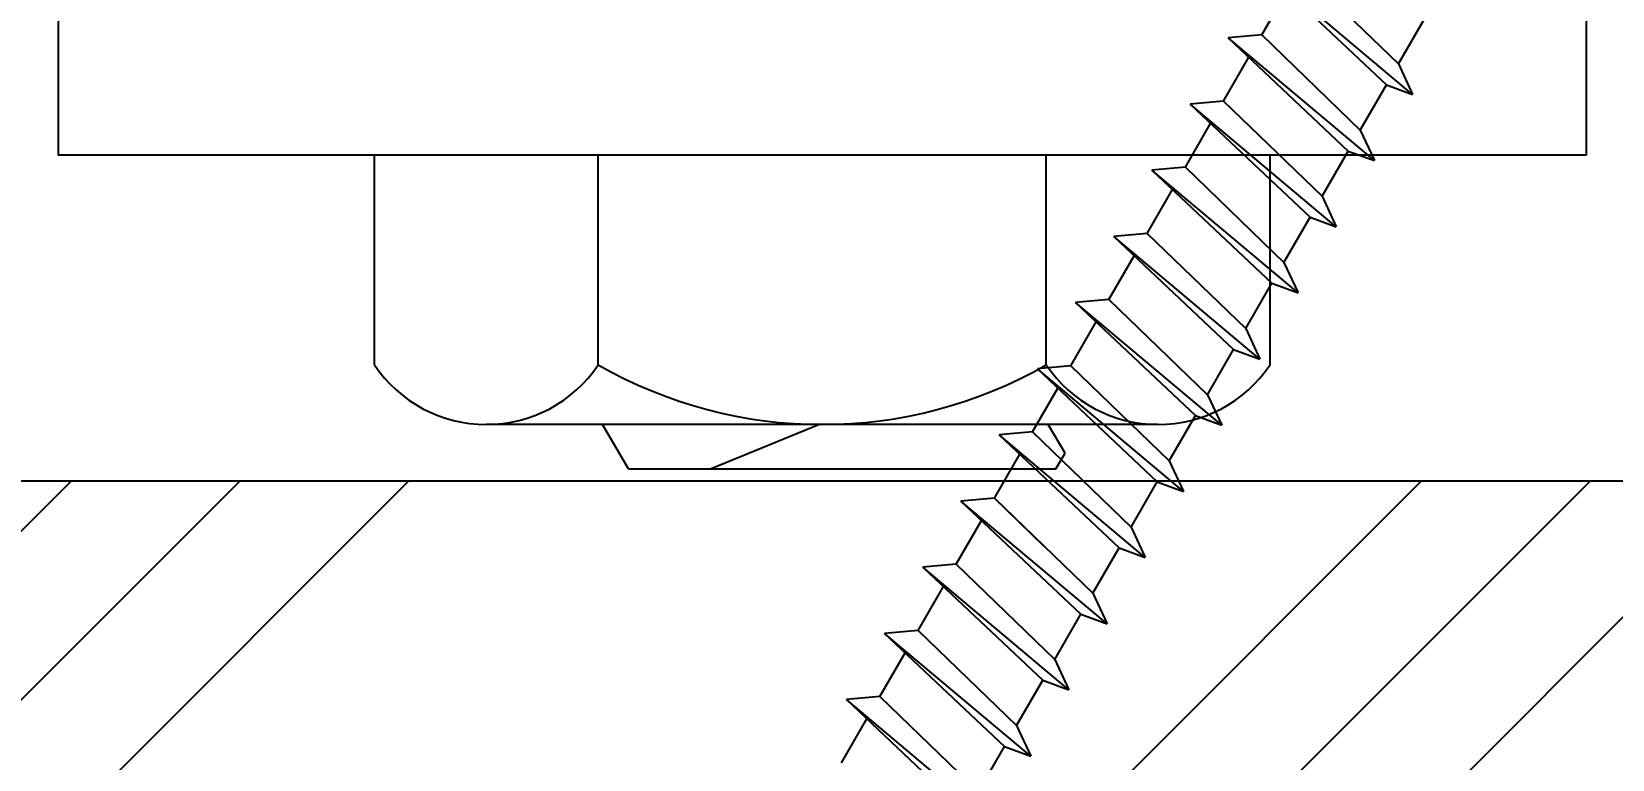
# Model space of a CAD drawing. Header units: inches. Extents: x -2661 to 42767, y -1222 to 9099.
# Drawn here: x 732.647 to 734.716, y 2758.409 to 2759.361 of the extents above; entities that cross this region are included whole.
import ezdxf
from ezdxf import colors
from ezdxf.entities.mleader import LeaderData, LeaderLine
from ezdxf.math import Vec2, Vec3

# ---------------------------------------------------------------- set-up
doc = ezdxf.new("R2010")
doc.units = ezdxf.units.IN
doc.header["$LTSCALE"] = 12
doc.header["$MEASUREMENT"] = 0
doc.linetypes.add('HIDDEN4', pattern=[0.09375, 0.0625, -0.03125])
doc.layers.get('0').update_dxf_attribs({"linetype": 'CONTINUOUS'})
for name, color, linetype in [('S-ANNO-NOTE', 4, 'CONTINUOUS'), ('S-BOLT', 2, 'CONTINUOUS'), ('S-FASTENERS', 2, 'CONTINUOUS'), ('S-SIMPSON', 2, 'CONTINUOUS'), ('S-WOOD', 3, 'CONTINUOUS')]:
    doc.layers.add(name, color=color, linetype=linetype)
doc.styles.add('Arial', font='arial.ttf', dxfattribs={"width": 0.85})

# ---------------------------------------------------------------- blocks, each defined once
blk = doc.blocks.new('*U1811')
for p, q in [((-0.3056, 0.5983), (-0.3177, 0.5776)), ((0.2539, 0.5983), (-0.3056, 0.5983)), ((0.0039, 0.5402), (0.1455, 0.5983)), ((0.2539, 0.5983), (0.288, 0.5402)), ((-0.3177, 0.5776), (-0.2957, 0.5402)), ((-0.4393, 0.5402), (0.4402, 0.5402)), ((-0.5862, 0.4621), (-0.5862, 0.1875)), ((-0.293, 0.4621), (-0.293, 0.1875)), ((0.2934, 0.4621), (0.2934, 0.1875)), ((0.5866, 0.4621), (0.5866, 0.1875)), ((-0.5862, 0.1875), (-0.5273, 0.1875)), ((-0.5273, 0.1875), (0.5273, 0.1875)), ((0.5273, 0.1875), (0.5866, 0.1875))]:
    blk.add_line(p, q)
blk.add_lwpolyline([(-1, 0.1875), (1, 0.1875), (1, 0), (-1, 0)], close=True)
for centre, radius, start, end in [((-0.4396, 0.3636), 0.1766, 33.8901, 146.1099), ((0.0002, -0.049), 0.5892, 60.1583, 119.8417), ((0.44, 0.3636), 0.1766, 33.8901, 146.1099)]:
    blk.add_arc(centre, radius, start, end)
blk = doc.blocks.new('SDS.25X6-f')
at = {"layer": 'S-SIMPSON', "color": 1}
for p, q in [((-0.087, -4.1249), (-0.087, -4.1912)), ((-0.087, -4.1249), (-0.087, -4.1912)), ((-0.087, -4.1249), (-0.087, -4.1912)), ((-0.087, -4.1249), (-0.087, -4.1912)), ((-0.087, -4.1249), (-0.087, -4.1912)), ((-0.087, -4.1249), (-0.087, -4.1912)), ((-0.087, -4.1249), (-0.087, -4.1912)), ((-0.123, -4.1997), (0.087, -4.15)), ((-0.123, -4.1997), (0.087, -4.15)), ((-0.123, -4.1997), (0.087, -4.15)), ((0.123, -4.1563), (-0.123, -4.1997)), ((0.123, -4.1563), (-0.123, -4.1997)), ((0.123, -4.1563), (-0.123, -4.1997)), ((-0.087, -4.2249), (-0.123, -4.1997)), ((-0.087, -4.2249), (-0.123, -4.1997)), ((-0.087, -4.2249), (-0.123, -4.1997)), ((-0.087, -4.2249), (0.087, -4.1816)), ((-0.087, -4.2249), (0.087, -4.1816)), ((-0.087, -4.2249), (0.087, -4.1816)), ((0.087, -4.1816), (0.087, -4.25)), ((0.087, -4.1816), (0.087, -4.25)), ((0.087, -4.1816), (0.087, -4.25)), ((0.087, -4.1816), (0.087, -4.25)), ((0.087, -4.1816), (0.087, -4.25)), ((-0.087, -4.2249), (-0.087, -4.2912)), ((-0.087, -4.2249), (-0.087, -4.2912)), ((-0.087, -4.2249), (-0.087, -4.2912)), ((-0.087, -4.2249), (-0.087, -4.2912)), ((-0.087, -4.2249), (-0.087, -4.2912)), ((-0.123, -4.2997), (0.087, -4.25)), ((-0.123, -4.2997), (0.087, -4.25)), ((-0.123, -4.2997), (0.087, -4.25)), ((0.123, -4.2563), (-0.123, -4.2997)), ((0.123, -4.2563), (-0.123, -4.2997)), ((0.123, -4.2563), (-0.123, -4.2997)), ((0.087, -4.25), (0.123, -4.2563)), ((0.087, -4.25), (0.123, -4.2563)), ((0.087, -4.25), (0.123, -4.2563)), ((0.087, -4.2816), (0.123, -4.2563)), ((0.087, -4.2816), (0.123, -4.2563)), ((0.087, -4.2816), (0.123, -4.2563)), ((-0.087, -4.3249), (0.087, -4.2816)), ((-0.087, -4.3249), (0.087, -4.2816)), ((-0.087, -4.3249), (0.087, -4.2816)), ((0.087, -4.2816), (0.087, -4.35)), ((0.087, -4.2816), (0.087, -4.35)), ((0.087, -4.2816), (0.087, -4.35)), ((0.087, -4.2816), (0.087, -4.35)), ((0.087, -4.2816), (0.087, -4.35)), ((0.087, -4.2816), (0.087, -4.35)), ((0.087, -4.2816), (0.087, -4.35)), ((0.087, -4.2816), (0.087, -4.35)), ((-0.087, -4.3249), (-0.123, -4.2997)), ((-0.087, -4.3249), (-0.123, -4.2997)), ((-0.087, -4.3249), (-0.123, -4.2997)), ((-0.087, -4.3249), (-0.087, -4.3912)), ((-0.087, -4.3249), (-0.087, -4.3912)), ((-0.087, -4.3249), (-0.087, -4.3912)), ((-0.087, -4.3249), (-0.087, -4.3912)), ((-0.087, -4.3249), (-0.087, -4.3912)), ((-0.087, -4.3249), (-0.087, -4.3912)), ((-0.087, -4.3249), (-0.087, -4.3912)), ((-0.087, -4.3249), (-0.087, -4.3912)), ((-0.123, -4.3997), (0.087, -4.35)), ((-0.123, -4.3997), (0.087, -4.35)), ((-0.123, -4.3997), (0.087, -4.35)), ((-0.123, -4.3997), (0.087, -4.35)), ((0.123, -4.3563), (-0.123, -4.3997)), ((0.123, -4.3563), (-0.123, -4.3997)), ((0.123, -4.3563), (-0.123, -4.3997)), ((0.123, -4.3563), (-0.123, -4.3997)), ((0.087, -4.35), (0.123, -4.3563)), ((0.087, -4.35), (0.123, -4.3563)), ((0.087, -4.35), (0.123, -4.3563)), ((0.087, -4.35), (0.123, -4.3563)), ((0.087, -4.3816), (0.123, -4.3563)), ((0.087, -4.3816), (0.123, -4.3563)), ((0.087, -4.3816), (0.123, -4.3563)), ((0.087, -4.3816), (0.123, -4.3563)), ((-0.087, -4.4249), (0.087, -4.3816)), ((-0.087, -4.4249), (0.087, -4.3816)), ((-0.087, -4.4249), (0.087, -4.3816)), ((-0.087, -4.4249), (0.087, -4.3816)), ((0.087, -4.3816), (0.087, -4.45)), ((0.087, -4.3816), (0.087, -4.45)), ((0.087, -4.3816), (0.087, -4.45)), ((0.087, -4.3816), (0.087, -4.45)), ((0.087, -4.3816), (0.087, -4.45)), ((0.087, -4.3816), (0.087, -4.45)), ((-0.087, -4.4249), (-0.123, -4.3997)), ((-0.087, -4.4249), (-0.123, -4.3997)), ((-0.087, -4.4249), (-0.123, -4.3997)), ((-0.087, -4.4249), (-0.123, -4.3997)), ((-0.087, -4.4249), (-0.087, -4.4912)), ((-0.087, -4.4249), (-0.087, -4.4912)), ((-0.087, -4.4249), (-0.087, -4.4912)), ((-0.087, -4.4249), (-0.087, -4.4912)), ((-0.087, -4.4249), (-0.087, -4.4912)), ((-0.087, -4.4249), (-0.087, -4.4912)), ((-0.123, -4.4997), (0.087, -4.45)), ((-0.123, -4.4997), (0.087, -4.45)), ((-0.123, -4.4997), (0.087, -4.45)), ((-0.123, -4.4997), (0.087, -4.45)), ((0.123, -4.4563), (-0.123, -4.4997)), ((0.123, -4.4563), (-0.123, -4.4997)), ((0.123, -4.4563), (-0.123, -4.4997)), ((0.123, -4.4563), (-0.123, -4.4997)), ((0.087, -4.45), (0.123, -4.4563)), ((0.087, -4.45), (0.123, -4.4563)), ((0.087, -4.45), (0.123, -4.4563)), ((0.087, -4.45), (0.123, -4.4563)), ((0.087, -4.4816), (0.123, -4.4563)), ((0.087, -4.4816), (0.123, -4.4563)), ((0.087, -4.4816), (0.123, -4.4563)), ((0.087, -4.4816), (0.123, -4.4563)), ((-0.087, -4.5249), (0.087, -4.4816)), ((-0.087, -4.5249), (0.087, -4.4816)), ((-0.087, -4.5249), (0.087, -4.4816)), ((-0.087, -4.5249), (0.087, -4.4816)), ((0.087, -4.4816), (0.087, -4.55)), ((0.087, -4.4816), (0.087, -4.55)), ((0.087, -4.4816), (0.087, -4.55)), ((0.087, -4.4816), (0.087, -4.55)), ((0.087, -4.4816), (0.087, -4.55)), ((0.087, -4.4816), (0.087, -4.55)), ((0.087, -4.4816), (0.087, -4.55)), ((-0.087, -4.5249), (-0.123, -4.4997)), ((-0.087, -4.5249), (-0.123, -4.4997)), ((-0.087, -4.5249), (-0.123, -4.4997)), ((-0.087, -4.5249), (-0.123, -4.4997)), ((-0.087, -4.5249), (-0.123, -4.4997)), ((-0.087, -4.5249), (0, -4.5032)), ((-0.087, -4.5249), (-0.087, -4.5912)), ((-0.087, -4.5249), (-0.087, -4.5912)), ((-0.087, -4.5249), (-0.087, -4.5912)), ((-0.087, -4.5249), (-0.087, -4.5912)), ((-0.087, -4.5249), (-0.087, -4.5912)), ((-0.087, -4.5249), (-0.087, -4.5912)), ((-0.087, -4.5249), (-0.087, -4.5912)), ((-0.123, -4.5997), (0.087, -4.55)), ((-0.123, -4.5997), (0.087, -4.55)), ((-0.123, -4.5997), (0.087, -4.55)), ((-0.123, -4.5997), (0.087, -4.55)), ((0.087, -4.55), (0.123, -4.5563)), ((0.087, -4.55), (0.123, -4.5563)), ((0.087, -4.55), (0.123, -4.5563)), ((0.087, -4.55), (0.123, -4.5563)), ((0.123, -4.5563), (-0.123, -4.5997)), ((0.123, -4.5563), (-0.123, -4.5997)), ((0.123, -4.5563), (-0.123, -4.5997)), ((0.123, -4.5563), (-0.123, -4.5997)), ((0.087, -4.5816), (0.123, -4.5563)), ((0.087, -4.5816), (0.123, -4.5563)), ((0.087, -4.5816), (0.123, -4.5563)), ((0.087, -4.5816), (0.123, -4.5563)), ((-0.087, -4.6249), (0.087, -4.5816)), ((-0.087, -4.6249), (0.087, -4.5816)), ((-0.087, -4.6249), (0.087, -4.5816)), ((-0.087, -4.6249), (0.087, -4.5816)), ((0.087, -4.5816), (0.087, -4.65)), ((0.087, -4.5816), (0.087, -4.65)), ((0.087, -4.5816), (0.087, -4.65)), ((0.087, -4.5816), (0.087, -4.65)), ((0.087, -4.5816), (0.087, -4.65)), ((0.087, -4.5816), (0.087, -4.65)), ((0.087, -4.5816), (0.087, -4.65)), ((-0.087, -4.6249), (-0.123, -4.5997)), ((-0.087, -4.6249), (-0.123, -4.5997)), ((-0.087, -4.6249), (-0.123, -4.5997)), ((-0.087, -4.6249), (-0.123, -4.5997)), ((-0.087, -4.6249), (-0.087, -4.6912)), ((-0.087, -4.6249), (-0.087, -4.6912)), ((-0.087, -4.6249), (-0.087, -4.6912)), ((-0.087, -4.6249), (-0.087, -4.6912)), ((-0.087, -4.6249), (-0.087, -4.6912)), ((-0.087, -4.6249), (-0.087, -4.6912)), ((-0.087, -4.6249), (-0.087, -4.6912)), ((-0.123, -4.6997), (0.087, -4.65)), ((-0.123, -4.6997), (0.087, -4.65)), ((-0.123, -4.6997), (0.087, -4.65)), ((-0.123, -4.6997), (0.087, -4.65)), ((-0.123, -4.6997), (0.087, -4.65)), ((0.123, -4.6563), (-0.123, -4.6997)), ((0.123, -4.6563), (-0.123, -4.6997)), ((0.123, -4.6563), (-0.123, -4.6997)), ((0.123, -4.6563), (-0.123, -4.6997)), ((0.123, -4.6563), (-0.123, -4.6997)), ((0.087, -4.65), (0.123, -4.6563)), ((0.087, -4.65), (0.123, -4.6563)), ((0.087, -4.65), (0.123, -4.6563)), ((0.087, -4.65), (0.123, -4.6563)), ((0.087, -4.65), (0.123, -4.6563)), ((0.087, -4.6816), (0.123, -4.6563)), ((0.087, -4.6816), (0.123, -4.6563)), ((0.087, -4.6816), (0.123, -4.6563)), ((0.087, -4.6816), (0.123, -4.6563)), ((0.087, -4.6816), (0.123, -4.6563)), ((-0.087, -4.7249), (0.087, -4.6816)), ((-0.087, -4.7249), (0.087, -4.6816)), ((-0.087, -4.7249), (0.087, -4.6816)), ((-0.087, -4.7249), (0.087, -4.6816)), ((-0.087, -4.7249), (0.087, -4.6816)), ((0.087, -4.6816), (0.087, -4.75)), ((0.087, -4.6816), (0.087, -4.75)), ((0.087, -4.6816), (0.087, -4.75)), ((0.087, -4.6816), (0.087, -4.75)), ((-0.087, -4.7249), (-0.123, -4.6997)), ((-0.087, -4.7249), (-0.123, -4.6997)), ((-0.087, -4.7249), (-0.123, -4.6997)), ((-0.087, -4.7249), (-0.123, -4.6997)), ((-0.087, -4.7249), (-0.123, -4.6997)), ((-0.087, -4.7249), (-0.087, -4.7912)), ((-0.087, -4.7249), (-0.087, -4.7912)), ((-0.087, -4.7249), (-0.087, -4.7912)), ((-0.087, -4.7249), (-0.087, -4.7912)), ((-0.123, -4.7997), (0.087, -4.75)), ((-0.123, -4.7997), (0.087, -4.75)), ((-0.123, -4.7997), (0.087, -4.75)), ((-0.123, -4.7997), (0.087, -4.75)), ((0.123, -4.7563), (-0.123, -4.7997)), ((0.123, -4.7563), (-0.123, -4.7997)), ((0.123, -4.7563), (-0.123, -4.7997)), ((0.123, -4.7563), (-0.123, -4.7997)), ((0.087, -4.75), (0.123, -4.7563)), ((0.087, -4.75), (0.123, -4.7563)), ((0.087, -4.75), (0.123, -4.7563)), ((0.087, -4.75), (0.123, -4.7563)), ((0.087, -4.7816), (0.123, -4.7563)), ((0.087, -4.7816), (0.123, -4.7563)), ((0.087, -4.7816), (0.123, -4.7563)), ((0.087, -4.7816), (0.123, -4.7563)), ((-0.087, -4.8249), (-0.123, -4.7997)), ((-0.087, -4.8249), (-0.123, -4.7997)), ((-0.087, -4.8249), (-0.123, -4.7997)), ((-0.087, -4.8249), (-0.123, -4.7997)), ((-0.087, -4.8249), (0.087, -4.7816)), ((-0.087, -4.8249), (0.087, -4.7816)), ((-0.087, -4.8249), (0.087, -4.7816)), ((-0.087, -4.8249), (0.087, -4.7816)), ((0.087, -4.7816), (0.087, -4.85)), ((0.087, -4.7816), (0.087, -4.85)), ((0.087, -4.7816), (0.087, -4.85)), ((0.087, -4.7816), (0.087, -4.85)), ((0.087, -4.7816), (0.087, -4.85)), ((0.087, -4.7816), (0.087, -4.85)), ((-0.087, -4.8249), (-0.087, -4.8912)), ((-0.087, -4.8249), (-0.087, -4.8912)), ((-0.087, -4.8249), (-0.087, -4.8912)), ((-0.087, -4.8249), (-0.087, -4.8912)), ((-0.087, -4.8249), (-0.087, -4.8912)), ((-0.087, -4.8249), (-0.087, -4.8912)), ((-0.123, -4.8997), (0.087, -4.85)), ((-0.123, -4.8997), (0.087, -4.85)), ((-0.123, -4.8997), (0.087, -4.85)), ((-0.123, -4.8997), (0.087, -4.85)), ((0.123, -4.8563), (-0.123, -4.8997)), ((0.123, -4.8563), (-0.123, -4.8997)), ((0.123, -4.8563), (-0.123, -4.8997)), ((0.123, -4.8563), (-0.123, -4.8997)), ((0.087, -4.85), (0.123, -4.8563)), ((0.087, -4.85), (0.123, -4.8563)), ((0.087, -4.85), (0.123, -4.8563)), ((0.087, -4.85), (0.123, -4.8563)), ((0.087, -4.8816), (0.123, -4.8563)), ((0.087, -4.8816), (0.123, -4.8563)), ((0.087, -4.8816), (0.123, -4.8563)), ((0.087, -4.8816), (0.123, -4.8563)), ((-0.087, -4.9249), (0.087, -4.8816)), ((-0.087, -4.9249), (0.087, -4.8816)), ((-0.087, -4.9249), (0.087, -4.8816)), ((-0.087, -4.9249), (0.087, -4.8816)), ((0.087, -4.8816), (0.087, -4.95)), ((0.087, -4.8816), (0.087, -4.95)), ((0.087, -4.8816), (0.087, -4.95)), ((0.087, -4.8816), (0.087, -4.95)), ((-0.087, -4.9249), (-0.123, -4.8997)), ((-0.087, -4.9249), (-0.123, -4.8997)), ((-0.087, -4.9249), (-0.123, -4.8997)), ((-0.087, -4.9249), (-0.123, -4.8997)), ((-0.087, -4.9249), (-0.087, -4.9912)), ((-0.087, -4.9249), (-0.087, -4.9912)), ((-0.087, -4.9249), (-0.087, -4.9912)), ((-0.087, -4.9249), (-0.087, -4.9912)), ((-0.123, -4.9997), (0.087, -4.95)), ((-0.123, -4.9997), (0.087, -4.95)), ((-0.123, -4.9997), (0.087, -4.95)), ((-0.123, -4.9997), (0.087, -4.95)), ((0.123, -4.9563), (-0.123, -4.9997)), ((0.123, -4.9563), (-0.123, -4.9997)), ((0.123, -4.9563), (-0.123, -4.9997)), ((0.123, -4.9563), (-0.123, -4.9997)), ((0.087, -4.95), (0.123, -4.9563)), ((0.087, -4.95), (0.123, -4.9563)), ((0.087, -4.95), (0.123, -4.9563)), ((0.087, -4.95), (0.123, -4.9563)), ((0.087, -4.9816), (0.123, -4.9563)), ((0.087, -4.9816), (0.123, -4.9563)), ((0.087, -4.9816), (0.123, -4.9563)), ((0.087, -4.9816), (0.123, -4.9563)), ((-0.087, -5.0249), (0.087, -4.9816)), ((-0.087, -5.0249), (0.087, -4.9816)), ((-0.087, -5.0249), (0.087, -4.9816)), ((-0.087, -5.0249), (0.087, -4.9816)), ((0.087, -4.9816), (0.087, -5.05)), ((-0.087, -5.0249), (-0.123, -4.9997)), ((-0.087, -5.0249), (-0.123, -4.9997)), ((-0.087, -5.0249), (-0.123, -4.9997)), ((-0.087, -5.0249), (-0.123, -4.9997)), ((-0.087, -5.0249), (-0.087, -5.0912)), ((-0.123, -5.0997), (0.087, -5.05)), ((-0.123, -5.0997), (0.087, -5.05)), ((0.123, -5.0563), (-0.123, -5.0997)), ((0.123, -5.0563), (-0.123, -5.0997)), ((0.087, -5.05), (0.123, -5.0563)), ((0.087, -5.05), (0.123, -5.0563)), ((0.087, -5.0816), (0.123, -5.0563)), ((0.087, -5.0816), (0.123, -5.0563)), ((-0.087, -5.1249), (0.087, -5.0816)), ((-0.087, -5.1249), (0.087, -5.0816)), ((0.087, -5.0816), (0.087, -5.15)), ((0.087, -5.0816), (0.087, -5.15)), ((-0.087, -5.1249), (-0.123, -5.0997)), ((-0.087, -5.1249), (-0.123, -5.0997)), ((-0.087, -5.1249), (-0.087, -5.1912)), ((-0.087, -5.1249), (-0.087, -5.1912)), ((-0.123, -5.1997), (0.087, -5.15)), ((-0.123, -5.1997), (0.087, -5.15)), ((0.087, -5.15), (0.123, -5.1563)), ((0.087, -5.15), (0.123, -5.1563)), ((0.123, -5.1563), (-0.123, -5.1997)), ((0.123, -5.1563), (-0.123, -5.1997)), ((0.087, -5.1816), (0.123, -5.1563)), ((0.087, -5.1816), (0.123, -5.1563)), ((-0.087, -5.2249), (0.087, -5.1816)), ((-0.087, -5.2249), (0.087, -5.1816)), ((0.087, -5.1816), (0.087, -5.25)), ((-0.087, -5.2249), (-0.123, -5.1997)), ((-0.087, -5.2249), (-0.123, -5.1997)), ((-0.087, -5.2249), (-0.087, -5.2912)), ((-0.123, -5.2997), (0.087, -5.25)), ((0.123, -5.2563), (-0.123, -5.2997)), ((0.087, -5.25), (0.123, -5.2563)), ((0.087, -5.2816), (0.123, -5.2563)), ((-0.087, -5.3249), (0.087, -5.2816)), ((0.087, -5.2816), (0.087, -5.35))]:
    blk.add_line(p, q, dxfattribs=at)
blk = doc.blocks.new('*U1812')
at = {"layer": 'S-FASTENERS'}
blk.add_blockref('SDS.25X6-f', (0, 0), dxfattribs=at)
blk = doc.blocks.new('STRONG WALL TO STEEL BEAM')
at = {"layer": 'S-WOOD'}
h = blk.add_hatch(dxfattribs=at)
h.set_pattern_fill('PLAST', color=1, scale=5, angle=45, style=0)
h.set_pattern_definition([(45, (-2068.164, -776.1547), (-0.8838835, 0.8838835), []), (45, (-2068.2745, -776.0442), (-0.8838835, 0.8838835), []), (45, (-2068.385, -775.9337), (-0.8838835, 0.8838835), [])])
h.paths.add_polyline_path([(2.0125, -3.8813), (-2.0125, -3.8813), (-2.0125, -3), (2.0125, -3)])
at = {"layer": 'S-BOLT'}
blk.add_lwpolyline([(1.2242, -2.3862), (-1.2758, -2.3862), (-1.2758, -3), (1.2242, -3)], close=True, dxfattribs=at)
at = {"layer": 'S-WOOD'}
for points in [[(-2.0125, -1.5), (-2.0125, -3), (2.0125, -3), (2.0125, -1.5)], [(2.0125, -3.8813), (-2.0125, -3.8813), (-2.0125, -3), (2.0125, -3)]]:
    blk.add_lwpolyline(points, close=True, dxfattribs=at)
at = {"layer": 'S-BOLT', "linetype": 'HIDDEN4', "rotation": 180}
blk.add_blockref('*U1811', (-0.0258, -2.3862), dxfattribs=at)
at = {"layer": 'S-SIMPSON', "xscale": -0.9999999999999994, "rotation": 150}
blk.add_blockref('*U1812', (-1.9877, -6.9849), dxfattribs=at)
at = {"layer": 'S-ANNO-NOTE'}
ml = blk.add_multileader_mtext('Standard', dxfattribs=at)
ml.set_content('\\A1;FASTEN TOP PLATE TO STEEL BEAM w/ ({\\C221;##}) {\\H0.7x;\\S5#8;}"%%C WELDED STUDS  {\\C221;(OR \\H0.7x;\\S5#8;\\H1.42857x;"%%C  WELDED STUDS @16"O.C.)}\\PEQUALLY SPACED ON TOP PLATE', color=4, style='Arial')
ml.set_leader_properties(color=2)
ml.build(insert=Vec2(0, 0))
ml.multileader.update_dxf_attribs({"dogleg_length": 0.36, "arrow_head_size": 1.3125, "scale": 12})
ctx = ml.context
ctx.base_point, ctx.scale, ctx.char_height, ctx.arrow_head_size, ctx.landing_gap_size, ctx.plane_origin = Vec3(11.6395, -3.4404), 12, 1.125, 1.3125, 1.08, Vec3(11.8888, 296.2295)
notes = []
notes.append((ctx, [(0, (1, 1, 0), (10.1395, -3.4404), (1, 0), 1.5, [(1, [(0.2867, -0.3183)], 0, [])])]))
ctx.mtext.insert, ctx.mtext.width, ctx.mtext.flow_direction = Vec3(12.7195, -2.8341), 23.503516, 5
for ctx, leaders in notes:
    for number, flags, end, landing, length, lines in leaders:
        leader = LeaderData()
        leader.index, (leader.has_last_leader_line, leader.has_dogleg_vector, leader.attachment_direction) = number, flags
        leader.last_leader_point, leader.dogleg_vector, leader.dogleg_length = Vec3(end), Vec3(landing), length
        for number, points, colour, breaks in lines:
            line = LeaderLine()
            line.index, line.vertices, line.color, line.breaks = number, Vec3.list(points), colors.encode_raw_color(colour), breaks
            leader.lines.append(line)
        ctx.leaders.append(leader)

msp = doc.modelspace()

# ---------------------------------------------------------------- block references
at = {"layer": 'S-ANNO-NOTE'}
msp.add_blockref('STRONG WALL TO STEEL BEAM', (733.70792, 2761.7735), dxfattribs=at)

doc.saveas('drawing.dxf')
